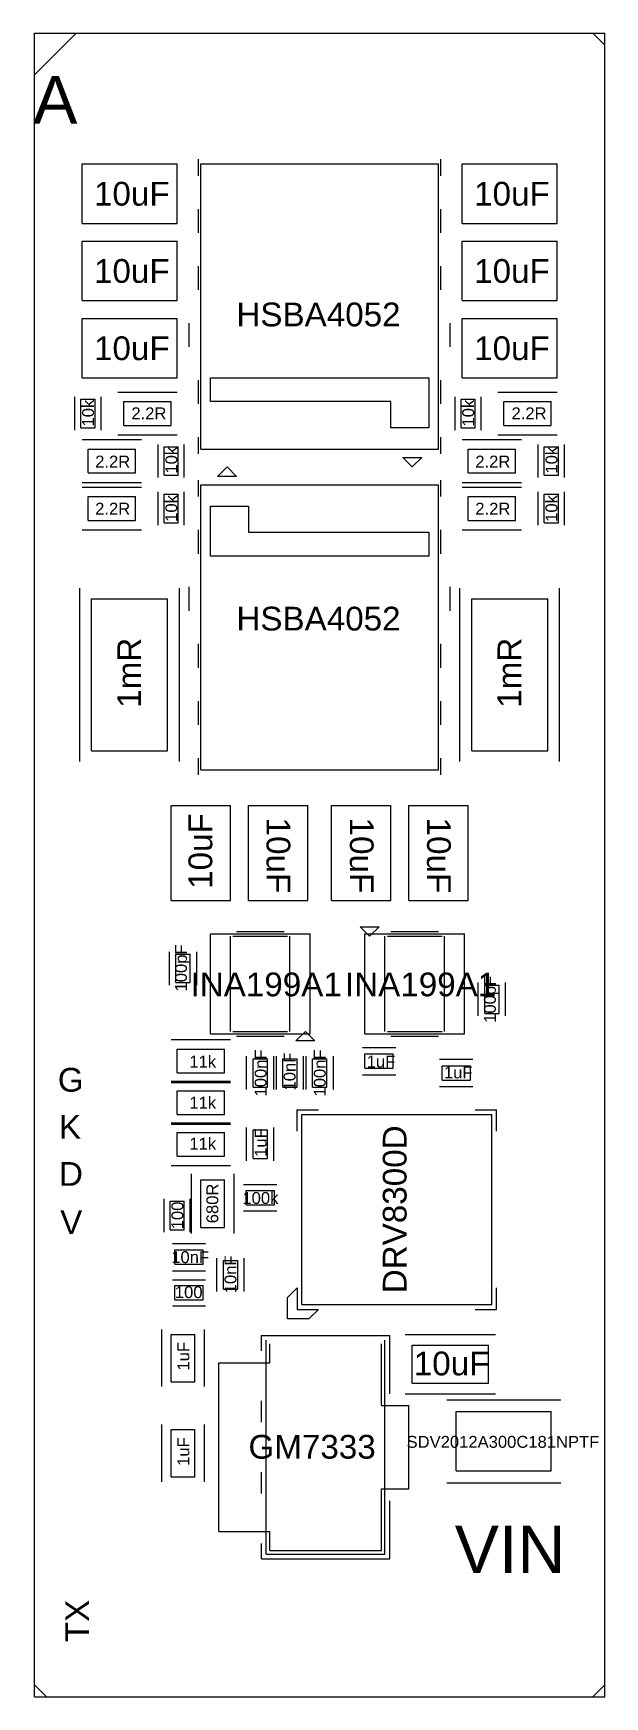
# Model space of a CAD drawing. Header units: inches. Extents: x 94 to 106, y 5.1 to 40.1.
import ezdxf

# ---------------------------------------------------------------- set-up
doc = ezdxf.new("R2010")
doc.units = ezdxf.units.IN
for name, color, linetype in [('Edge-Cuts', 6, 'Continuous'), ('F-CrtYd', 56, 'Continuous'), ('F-Fab', 56, 'Continuous'), ('F-SilkS', 2, 'Continuous'), ('F-Vlu', 56, 'Continuous')]:
    doc.layers.add(name, color=color, linetype=linetype)
doc.styles.add('Arial', font='', dxfattribs={"height": 0.2})
doc.styles.get('Arial').set_extended_font_data('Arial')

msp = doc.modelspace()

# ---------------------------------------------------------------- linework, layer by layer
at = {"layer": 'Edge-Cuts'}
for p, q in [((94, 39.225), (94.875, 40.1)), ((94, 39.225), (94.875, 40.1)), ((94.875, 40.1), (105.75, 40.1)), ((94.875, 40.1), (105.75, 40.1)), ((105.75, 40.1), (106, 39.85)), ((105.75, 40.1), (106, 39.85)), ((106, 5.35), (106, 39.85)), ((106, 5.35), (106, 39.85)), ((94, 5.35), (94, 39.225)), ((94, 5.35), (94, 39.225)), ((94, 5.35), (94.25, 5.1)), ((94, 5.35), (94.25, 5.1)), ((105.75, 5.1), (106, 5.35)), ((105.75, 5.1), (106, 5.35)), ((94.25, 5.1), (105.75, 5.1))]:
    msp.add_line(p, q, dxfattribs=at)
at = {"layer": 'F-CrtYd'}
for p, q in [((95, 36.1), (95, 37.35)), ((95, 37.35), (97, 37.35)), ((97, 36.1), (97, 37.35)), ((97.5, 37.35), (102.5, 37.35)), ((97.5, 31.35), (97.5, 37.35)), ((102.5, 31.35), (102.5, 37.35)), ((103, 37.35), (105, 37.35)), ((103, 36.1), (103, 37.35)), ((105, 36.1), (105, 37.35)), ((95, 36.1), (97, 36.1)), ((103, 36.1), (105, 36.1)), ((95, 34.475), (95, 35.725)), ((95, 35.725), (97, 35.725)), ((97, 34.475), (97, 35.725)), ((103, 35.725), (105, 35.725)), ((103, 34.475), (103, 35.725)), ((105, 34.475), (105, 35.725)), ((95, 34.475), (97, 34.475)), ((103, 34.475), (105, 34.475)), ((95, 32.85), (95, 34.1)), ((95, 34.1), (97, 34.1)), ((97, 32.85), (97, 34.1)), ((103, 34.1), (105, 34.1)), ((103, 32.85), (103, 34.1)), ((105, 32.85), (105, 34.1)), ((95, 32.85), (97, 32.85)), ((103, 32.85), (105, 32.85)), ((94.975, 31.8), (94.975, 32.4)), ((94.975, 32.4), (95.275, 32.4)), ((95.275, 31.8), (95.275, 32.4)), ((95.875, 31.85), (95.875, 32.35)), ((95.875, 32.35), (96.875, 32.35)), ((96.875, 31.85), (96.875, 32.35)), ((102.975, 31.8), (102.975, 32.4)), ((102.975, 32.4), (103.275, 32.4)), ((103.275, 31.8), (103.275, 32.4)), ((103.875, 31.85), (103.875, 32.35)), ((103.875, 32.35), (104.875, 32.35)), ((104.875, 31.85), (104.875, 32.35)), ((95.875, 31.85), (96.875, 31.85)), ((103.875, 31.85), (104.875, 31.85)), ((94.975, 31.8), (95.275, 31.8)), ((102.975, 31.8), (103.275, 31.8)), ((95.125, 31.35), (96.125, 31.35)), ((95.125, 30.85), (95.125, 31.35)), ((96.125, 30.85), (96.125, 31.35)), ((96.725, 30.8), (96.725, 31.4)), ((96.725, 31.4), (97.025, 31.4)), ((97.025, 30.8), (97.025, 31.4)), ((97.5, 31.35), (102.5, 31.35)), ((103.125, 31.35), (104.125, 31.35)), ((103.125, 30.85), (103.125, 31.35)), ((104.125, 30.85), (104.125, 31.35)), ((104.725, 30.8), (104.725, 31.4)), ((104.725, 31.4), (105.025, 31.4)), ((105.025, 30.8), (105.025, 31.4)), ((95.125, 30.85), (96.125, 30.85)), ((96.725, 30.8), (97.025, 30.8)), ((103.125, 30.85), (104.125, 30.85)), ((104.725, 30.8), (105.025, 30.8)), ((97.5, 24.6), (97.5, 30.6)), ((97.5, 30.6), (102.5, 30.6)), ((102.5, 24.6), (102.5, 30.6)), ((95.125, 30.35), (96.125, 30.35)), ((95.125, 29.85), (95.125, 30.35)), ((96.125, 29.85), (96.125, 30.35)), ((96.725, 29.8), (96.725, 30.4)), ((96.725, 30.4), (97.025, 30.4)), ((97.025, 29.8), (97.025, 30.4)), ((103.125, 30.35), (104.125, 30.35)), ((103.125, 29.85), (103.125, 30.35)), ((104.125, 29.85), (104.125, 30.35)), ((104.725, 29.8), (104.725, 30.4)), ((104.725, 30.4), (105.025, 30.4)), ((105.025, 29.8), (105.025, 30.4)), ((95.125, 29.85), (96.125, 29.85)), ((96.725, 29.8), (97.025, 29.8)), ((103.125, 29.85), (104.125, 29.85)), ((104.725, 29.8), (105.025, 29.8)), ((95.2, 25), (95.2, 28.2)), ((95.2, 28.2), (96.8, 28.2)), ((96.8, 25), (96.8, 28.2)), ((103.2, 25), (103.2, 28.2)), ((103.2, 28.2), (104.8, 28.2)), ((104.8, 25), (104.8, 28.2)), ((95.2, 25), (96.8, 25)), ((103.2, 25), (104.8, 25)), ((97.5, 24.6), (102.5, 24.6)), ((96.875, 21.85), (96.875, 23.85)), ((96.875, 23.85), (98.125, 23.85)), ((98.125, 21.85), (98.125, 23.85)), ((98.5, 21.85), (98.5, 23.85)), ((98.5, 23.85), (99.75, 23.85)), ((99.75, 21.85), (99.75, 23.85)), ((100.25, 21.85), (100.25, 23.85)), ((100.25, 23.85), (101.5, 23.85)), ((101.5, 21.85), (101.5, 23.85)), ((101.875, 21.85), (101.875, 23.85)), ((101.875, 23.85), (103.125, 23.85)), ((103.125, 21.85), (103.125, 23.85)), ((96.875, 21.85), (98.125, 21.85)), ((98.5, 21.85), (99.75, 21.85)), ((100.25, 21.85), (101.5, 21.85)), ((101.875, 21.85), (103.125, 21.85)), ((97.7, 21.15), (99.8, 21.15)), ((97.7, 19.05), (97.7, 21.15)), ((99.8, 19.05), (99.8, 21.15)), ((100.95, 19.05), (100.95, 21.15)), ((100.95, 21.15), (103.05, 21.15)), ((103.05, 19.05), (103.05, 21.15)), ((96.975, 20.125), (96.975, 20.725)), ((96.975, 20.725), (97.275, 20.725)), ((97.275, 20.125), (97.275, 20.725)), ((96.975, 20.125), (97.275, 20.125)), ((103.475, 19.475), (103.475, 20.075)), ((103.475, 20.075), (103.775, 20.075)), ((103.775, 19.475), (103.775, 20.075)), ((103.475, 19.475), (103.775, 19.475)), ((97.7, 19.05), (99.8, 19.05)), ((100.95, 19.05), (103.05, 19.05)), ((97, 18.225), (97, 18.725)), ((97, 18.725), (98, 18.725)), ((98, 18.225), (98, 18.725)), ((100.95, 18.625), (101.55, 18.625)), ((100.95, 18.325), (100.95, 18.625)), ((101.55, 18.325), (101.55, 18.625)), ((97, 18.225), (98, 18.225)), ((98.6, 17.925), (98.6, 18.525)), ((98.6, 18.525), (98.9, 18.525)), ((98.9, 17.925), (98.9, 18.525)), ((99.225, 17.925), (99.225, 18.525)), ((99.225, 18.525), (99.525, 18.525)), ((99.525, 17.925), (99.525, 18.525)), ((99.85, 17.925), (99.85, 18.525)), ((99.85, 18.525), (100.15, 18.525)), ((100.15, 17.925), (100.15, 18.525)), ((100.95, 18.325), (101.55, 18.325)), ((102.575, 18.375), (103.175, 18.375)), ((102.575, 18.075), (102.575, 18.375)), ((103.175, 18.075), (103.175, 18.375)), ((98.6, 17.925), (98.9, 17.925)), ((99.225, 17.925), (99.525, 17.925)), ((99.85, 17.925), (100.15, 17.925)), ((102.575, 18.075), (103.175, 18.075)), ((97, 17.35), (97, 17.85)), ((97, 17.85), (98, 17.85)), ((98, 17.35), (98, 17.85)), ((97, 17.35), (98, 17.35)), ((99.625, 13.35), (99.625, 17.35)), ((99.625, 17.35), (103.625, 17.35)), ((103.625, 13.35), (103.625, 17.35)), ((97, 16.475), (97, 16.975)), ((97, 16.975), (98, 16.975)), ((98, 16.475), (98, 16.975)), ((98.6, 16.425), (98.6, 17.025)), ((98.6, 17.025), (98.9, 17.025)), ((98.9, 16.425), (98.9, 17.025)), ((97, 16.475), (98, 16.475)), ((98.6, 16.425), (98.9, 16.425)), ((97.5, 14.975), (97.5, 15.975)), ((97.5, 15.975), (98, 15.975)), ((98, 14.975), (98, 15.975)), ((98.45, 15.75), (99.05, 15.75)), ((98.45, 15.45), (98.45, 15.75)), ((99.05, 15.45), (99.05, 15.75)), ((96.85, 14.925), (96.85, 15.525)), ((96.85, 15.525), (97.15, 15.525)), ((97.15, 14.925), (97.15, 15.525)), ((98.45, 15.45), (99.05, 15.45)), ((96.85, 14.925), (97.15, 14.925)), ((97.5, 14.975), (98, 14.975)), ((96.95, 14.5), (97.55, 14.5)), ((96.95, 14.2), (96.95, 14.5)), ((97.55, 14.2), (97.55, 14.5)), ((96.95, 14.2), (97.55, 14.2)), ((97.975, 13.675), (97.975, 14.275)), ((97.975, 14.275), (98.275, 14.275)), ((98.275, 13.675), (98.275, 14.275)), ((96.95, 13.75), (97.55, 13.75)), ((96.95, 13.45), (96.95, 13.75)), ((97.55, 13.45), (97.55, 13.75)), ((97.975, 13.675), (98.275, 13.675)), ((96.95, 13.45), (97.55, 13.45)), ((99.625, 13.35), (103.625, 13.35)), ((96.875, 11.725), (96.875, 12.725)), ((96.875, 12.725), (97.375, 12.725)), ((97.375, 11.725), (97.375, 12.725)), ((98.95, 12.125), (98.95, 12.525)), ((101.3, 11.225), (101.3, 12.525)), ((101.95, 12.5), (103.55, 12.5)), ((101.95, 11.7), (101.95, 12.5)), ((103.55, 11.7), (103.55, 12.5)), ((97.875, 12.125), (98.95, 12.125)), ((97.875, 8.575), (97.875, 12.125)), ((96.875, 11.725), (97.375, 11.725)), ((101.95, 11.7), (103.55, 11.7)), ((101.3, 11.225), (101.875, 11.225)), ((101.875, 9.475), (101.875, 11.225)), ((102.875, 11.1), (104.875, 11.1)), ((102.875, 9.85), (102.875, 11.1)), ((104.875, 9.85), (104.875, 11.1)), ((96.875, 9.725), (96.875, 10.725)), ((96.875, 10.725), (97.375, 10.725)), ((97.375, 9.725), (97.375, 10.725)), ((102.875, 9.85), (104.875, 9.85)), ((96.875, 9.725), (97.375, 9.725)), ((101.3, 8.175), (101.3, 9.475)), ((101.3, 9.475), (101.875, 9.475)), ((97.875, 8.575), (98.95, 8.575)), ((98.95, 8.175), (98.95, 8.575)), ((98.95, 8.175), (101.3, 8.175))]:
    msp.add_line(p, q, dxfattribs=at)
at = {"layer": 'F-Fab'}
for p, q in [((94, 40.1), (106, 40.1)), ((94, 5.1), (94, 40.1)), ((106, 5.1), (106, 40.1)), ((98.125, 19.1), (98.125, 21.1)), ((98.175, 21.1), (99.325, 21.1)), ((99.375, 19.1), (99.375, 21.1)), ((101.375, 19.1), (101.375, 21.1)), ((101.425, 21.1), (102.575, 21.1)), ((102.625, 19.1), (102.625, 21.1)), ((98.175, 19.1), (99.325, 19.1)), ((101.425, 19.1), (102.575, 19.1)), ((98.875, 8.1), (98.875, 12.6)), ((101.375, 8.1), (101.375, 12.6)), ((98.875, 8.1), (101.375, 8.1)), ((94, 5.1), (106, 5.1))]:
    msp.add_line(p, q, dxfattribs=at)
at = {"layer": 'F-SilkS'}
for p, q in [((97.45, 37.1), (97.45, 37.45)), ((102.55, 37.1), (102.55, 37.45)), ((97.45, 35.9), (97.45, 36.4)), ((102.55, 35.9), (102.55, 36.4)), ((97.45, 34.7), (97.45, 35.2)), ((102.55, 34.7), (102.55, 35.2)), ((97.25, 33.5), (97.25, 34)), ((102.75, 33.5), (102.75, 34)), ((97.45, 32.3), (97.45, 32.8)), ((97.7, 32.35), (97.7, 32.85)), ((97.7, 32.85), (102.3, 32.85)), ((102.3, 32.85), (102.3, 31.8)), ((102.55, 32.3), (102.55, 32.8)), ((94.85, 31.75), (94.85, 32.45)), ((95.4, 31.75), (95.4, 32.45)), ((95.75, 32.55), (97, 32.55)), ((101.5, 32.35), (97.7, 32.35)), ((101.5, 31.8), (101.5, 32.35)), ((102.85, 31.75), (102.85, 32.45)), ((103.4, 31.75), (103.4, 32.45)), ((103.75, 32.55), (105, 32.55)), ((95, 31.55), (96.25, 31.55)), ((95.75, 31.65), (97, 31.65)), ((97.45, 31.25), (97.45, 31.6)), ((102.3, 31.8), (101.5, 31.8)), ((102.55, 31.25), (102.55, 31.6)), ((103, 31.55), (104.25, 31.55)), ((103.75, 31.65), (105, 31.65)), ((96.6, 30.75), (96.6, 31.45)), ((97.15, 30.75), (97.15, 31.45)), ((101.95, 30.975), (101.75, 31.175)), ((101.75, 31.175), (102.15, 31.175)), ((102.15, 31.175), (101.95, 30.975)), ((104.6, 30.75), (104.6, 31.45)), ((105.15, 30.75), (105.15, 31.45)), ((97.85, 30.775), (98.05, 30.975)), ((98.05, 30.975), (98.25, 30.775)), ((95, 30.65), (96.25, 30.65)), ((95, 30.55), (96.25, 30.55)), ((97.45, 30.35), (97.45, 30.7)), ((98.25, 30.775), (97.85, 30.775)), ((102.55, 30.35), (102.55, 30.7)), ((103, 30.65), (104.25, 30.65)), ((103, 30.55), (104.25, 30.55)), ((96.6, 29.75), (96.6, 30.45)), ((97.15, 29.75), (97.15, 30.45)), ((97.7, 29.1), (97.7, 30.15)), ((97.7, 30.15), (98.5, 30.15)), ((98.5, 30.15), (98.5, 29.6)), ((104.6, 29.75), (104.6, 30.45)), ((105.15, 29.75), (105.15, 30.45)), ((95, 29.65), (96.25, 29.65)), ((97.45, 29.15), (97.45, 29.65)), ((98.5, 29.6), (102.3, 29.6)), ((102.3, 29.6), (102.3, 29.1)), ((102.55, 29.15), (102.55, 29.65)), ((103, 29.65), (104.25, 29.65)), ((102.3, 29.1), (97.7, 29.1)), ((94.95, 24.775), (94.95, 28.425)), ((97.05, 24.775), (97.05, 28.425)), ((97.25, 27.95), (97.25, 28.45)), ((102.75, 27.95), (102.75, 28.45)), ((102.95, 24.775), (102.95, 28.425)), ((105.05, 24.775), (105.05, 28.425)), ((97.45, 26.75), (97.45, 27.25)), ((102.55, 26.75), (102.55, 27.25)), ((97.45, 25.55), (97.45, 26.05)), ((102.55, 25.55), (102.55, 26.05)), ((97.45, 24.5), (97.45, 24.85)), ((102.55, 24.5), (102.55, 24.85)), ((98.25, 21.2), (99.25, 21.2)), ((101.05, 21.1), (100.85, 21.3)), ((100.85, 21.3), (101.25, 21.3)), ((101.25, 21.3), (101.05, 21.1)), ((101.5, 21.2), (102.5, 21.2)), ((96.837, 20.075), (96.837, 20.775)), ((97.413, 20.075), (97.413, 20.775)), ((103.337, 19.425), (103.337, 20.125)), ((103.912, 19.425), (103.912, 20.125)), ((96.875, 18.925), (98.125, 18.925)), ((98.25, 19), (99.25, 19)), ((99.5, 18.9), (99.7, 19.1)), ((99.7, 19.1), (99.9, 18.9)), ((101.5, 19), (102.5, 19)), ((98.463, 17.875), (98.463, 18.575)), ((99.038, 17.875), (99.038, 18.575)), ((99.088, 17.875), (99.088, 18.575)), ((99.9, 18.9), (99.5, 18.9)), ((99.663, 17.875), (99.663, 18.575)), ((99.713, 17.875), (99.713, 18.575)), ((100.288, 17.875), (100.288, 18.575)), ((100.9, 18.762), (101.6, 18.762)), ((102.525, 18.513), (103.225, 18.513)), ((96.875, 18.05), (98.125, 18.05)), ((96.875, 18.025), (98.125, 18.025)), ((100.9, 18.187), (101.6, 18.187)), ((102.525, 17.938), (103.225, 17.938)), ((96.875, 17.175), (98.125, 17.175)), ((96.875, 17.15), (98.125, 17.15)), ((99.525, 17.45), (99.975, 17.45)), ((99.525, 17), (99.525, 17.45)), ((103.275, 17.45), (103.725, 17.45)), ((103.725, 17), (103.725, 17.45)), ((98.463, 16.375), (98.463, 17.075)), ((99.038, 16.375), (99.038, 17.075)), ((96.875, 16.275), (98.125, 16.275)), ((97.3, 14.85), (97.3, 16.1)), ((98.2, 14.85), (98.2, 16.1)), ((98.4, 15.875), (99.1, 15.875)), ((96.725, 14.875), (96.725, 15.575)), ((97.275, 14.875), (97.275, 15.575)), ((98.4, 15.325), (99.1, 15.325)), ((96.9, 14.638), (97.6, 14.638)), ((96.9, 14.063), (97.6, 14.063)), ((97.838, 13.625), (97.838, 14.325)), ((98.413, 13.625), (98.413, 14.325)), ((96.9, 13.875), (97.6, 13.875)), ((99.325, 13.5), (99.525, 13.7)), ((99.525, 13.7), (99.525, 13.25)), ((103.725, 13.25), (103.725, 13.7)), ((96.9, 13.325), (97.6, 13.325)), ((99.325, 13.05), (99.325, 13.5)), ((99.775, 13.05), (99.325, 13.05)), ((99.525, 13.25), (99.975, 13.25)), ((99.975, 13.25), (99.775, 13.05)), ((103.275, 13.25), (103.725, 13.25)), ((96.675, 11.625), (96.675, 12.825)), ((97.575, 11.625), (97.575, 12.825)), ((98.775, 12.375), (98.775, 12.7)), ((98.775, 12.7), (101.475, 12.7)), ((101.475, 11.475), (101.475, 12.7)), ((101.8, 12.725), (103.7, 12.725)), ((98.775, 10.875), (98.775, 11.325)), ((101.8, 11.475), (103.7, 11.475)), ((102.675, 11.35), (105.075, 11.35)), ((96.675, 9.625), (96.675, 10.825)), ((97.575, 9.625), (97.575, 10.825)), ((98.775, 9.375), (98.775, 9.825)), ((102.675, 9.6), (105.075, 9.6)), ((101.475, 8), (101.475, 9.225)), ((98.775, 8), (98.775, 8.325)), ((98.775, 8), (101.475, 8))]:
    msp.add_line(p, q, dxfattribs=at)

# ---------------------------------------------------------------- texts
at = {"layer": 'F-SilkS', "style": 'Arial'}
for s, height, p in [('A', 1, (93.969, 38.2)), ('G', 0.5, (94.488, 17.831)), ('K', 0.5, (94.513, 16.84)), ('D', 0.5, (94.513, 15.85)), ('V', 0.5, (94.539, 14.834)), ('VIN', 1, (102.842, 7.7))]:
    msp.add_text(s, height=height, dxfattribs=at).set_placement(p)
msp.add_text('TX', height=0.5, rotation=90, dxfattribs=at).set_placement((95.148, 6.248))
at = {"layer": 'F-Vlu', "style": 'Arial'}
for s, height, p in [('10uF', 0.5, (95.25, 36.474)), ('10uF', 0.5, (103.251, 36.474)), ('10uF', 0.5, (95.25, 34.849)), ('10uF', 0.5, (103.251, 34.849)), ('HSBA4052', 0.5, (98.247, 33.934)), ('10uF', 0.5, (95.25, 33.223)), ('10uF', 0.5, (103.251, 33.223)), ('2.2R', 0.25, (96.037, 31.979)), ('2.2R', 0.25, (104.038, 31.979)), ('2.2R', 0.25, (95.275, 30.963)), ('2.2R', 0.25, (103.276, 30.963)), ('2.2R', 0.25, (95.275, 29.972)), ('2.2R', 0.25, (103.276, 29.972)), ('HSBA4052', 0.5, (98.247, 27.534)), ('INA199A1', 0.5, (97.282, 19.837)), ('INA199A1', 0.5, (100.533, 19.837)), ('11k', 0.25, (97.257, 18.339)), ('1uF', 0.25, (100.99, 18.339)), ('1uF', 0.25, (102.616, 18.11)), ('11k', 0.25, (97.257, 17.475)), ('11k', 0.25, (97.257, 16.612)), ('100k', 0.25, (98.374, 15.469)), ('10nF', 0.25, (96.876, 14.224)), ('100', 0.25, (96.952, 13.487)), ('10uF', 0.5, (101.981, 11.862)), ('GM7333', 0.5, (98.501, 10.109)), ('SDV2012A300C181NPTF', 0.25, (101.829, 10.338))]:
    msp.add_text(s, height=height, dxfattribs=at).set_placement(p)
for s, height, rotation, p in [('10k', 0.25, 90, (95.25, 31.826)), ('10k', 0.25, 90, (103.251, 31.826)), ('10k', 0.25, 90, (97.003, 30.836)), ('10k', 0.25, 90, (105.004, 30.836)), ('10k', 0.25, 90, (97.003, 29.82)), ('10k', 0.25, 90, (105.004, 29.82)), ('1mR', 0.5, 90, (96.241, 25.908)), ('1mR', 0.5, 90, (104.242, 25.908)), ('10uF', 0.5, 90, (97.739, 22.098)), ('10uF', 0.5, 270, (98.882, 23.597)), ('10uF', 0.5, 270, (100.635, 23.597)), ('10uF', 0.5, 270, (102.26, 23.597)), ('100pF', 0.25, 90, (97.206, 19.939)), ('100pF', 0.25, 90, (103.708, 19.279)), ('100nF', 0.25, 90, (98.882, 17.729)), ('10nF', 0.25, 90, (99.492, 17.856)), ('100nF', 0.25, 90, (100.127, 17.729)), ('1uF', 0.25, 90, (98.882, 16.459)), ('DRV8300D', 0.5, 90, (101.829, 13.589)), ('680R', 0.25, 90, (97.866, 15.062)), ('100', 0.25, 90, (97.13, 14.935)), ('10nF', 0.25, 90, (98.247, 13.589)), ('1uF', 0.25, 90, (97.257, 11.963)), ('1uF', 0.25, 90, (97.257, 9.957))]:
    msp.add_text(s, height=height, rotation=rotation, dxfattribs=at).set_placement(p)

doc.saveas('drawing.dxf')
